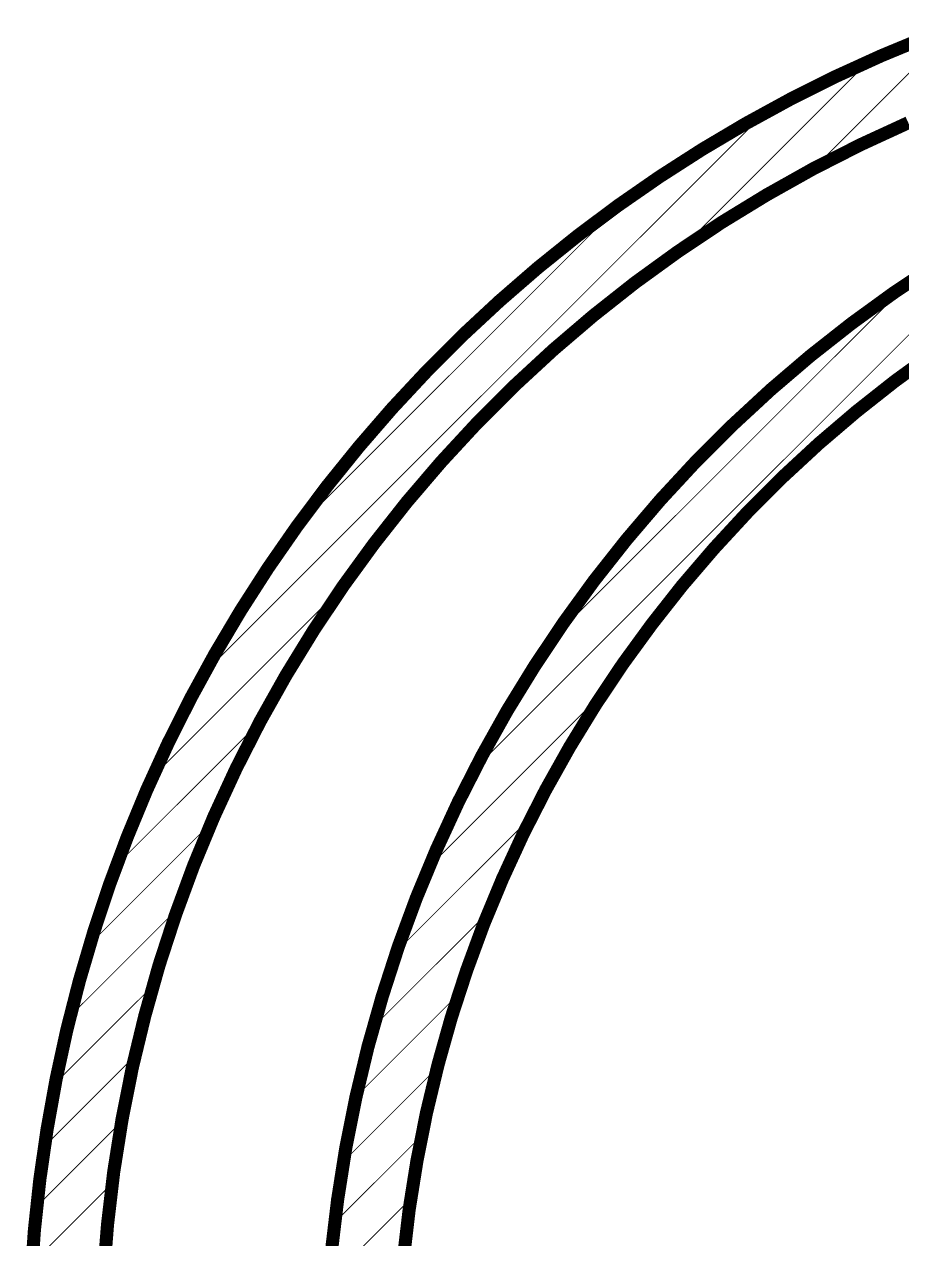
# Model space of a CAD drawing. Header units: millimetres. Extents: x 0 to 13.5, y -0.9 to 3.4.
# Drawn here: x 8.932 to 9.938, y -0.132 to 1.261 of the extents above; entities that cross this region are included whole.
import ezdxf

# ---------------------------------------------------------------- set-up
doc = ezdxf.new("R2010")
doc.units = ezdxf.units.MM
doc.header["$MEASUREMENT"] = 0
doc.layers.add('Mechanical2', color=216, linetype='Continuous')

msp = doc.modelspace()

# ---------------------------------------------------------------- linework, layer by layer
at = {"layer": 'Mechanical2'}
for points, const_width in [([(9.8347, 1.0937), (10.0016, 1.2605)], 0.001), ([(9.9147, 1.2251), (9.9683, 1.2473)], 0.015), ([(9.8618, 1.201), (9.9147, 1.2251)], 0.015), ([(9.679, 0.9979), (9.9005, 1.2194)], 0.001), ([(9.8099, 1.175), (9.8618, 1.201)], 0.015), ([(9.7589, 1.1471), (9.8099, 1.175)], 0.015), ([(9.1382, 0.5171), (9.7811, 1.16)], 0.001), ([(9.709, 1.1175), (9.7589, 1.1471)], 0.015), ([(9.8901, 1.1227), (9.9452, 1.1481)], 0.015), ([(9.8361, 1.0952), (9.8901, 1.1227)], 0.015), ([(9.6601, 1.0861), (9.709, 1.1175)], 0.015), ([(9.7832, 1.0655), (9.8361, 1.0952)], 0.015), ([(9.6124, 1.053), (9.6601, 1.0861)], 0.015), ([(9.7315, 1.0339), (9.7832, 1.0655)], 0.015), ([(9.2389, 0.6778), (9.6204, 1.0593)], 0.001), ([(9.5659, 1.0182), (9.6124, 1.053)], 0.015), ([(9.4489, 0.4078), (10.096, 1.055)], 0.001), ([(9.6811, 1.0002), (9.7315, 1.0339)], 0.015), ([(9.5207, 0.9818), (9.5659, 1.0182)], 0.015), ([(9.632, 0.9646), (9.6811, 1.0002)], 0.015), ([(9.4768, 0.9437), (9.5207, 0.9818)], 0.015), ([(9.9285, 0.953), (9.9782, 0.9862)], 0.015), ([(9.5372, 0.5561), (9.9478, 0.9667)], 0.001), ([(9.5844, 0.927), (9.632, 0.9646)], 0.015), ([(9.4343, 0.9042), (9.4768, 0.9437)], 0.015), ([(9.8802, 0.9179), (9.9285, 0.953)], 0.015), ([(9.5383, 0.8876), (9.5844, 0.927)], 0.015), ([(9.8332, 0.8809), (9.8802, 0.9179)], 0.015), ([(9.3933, 0.8631), (9.4343, 0.9042)], 0.015), ([(9.4938, 0.8465), (9.5383, 0.8876)], 0.015), ([(9.9301, 0.8519), (9.9759, 0.8851)], 0.015), ([(9.7878, 0.8421), (9.8332, 0.8809)], 0.015), ([(9.3537, 0.8206), (9.3933, 0.8631)], 0.015), ([(9.4509, 0.8036), (9.4938, 0.8465)], 0.015), ([(9.8858, 0.8169), (9.9301, 0.8519)], 0.015), ([(9.7439, 0.8015), (9.7878, 0.8421)], 0.015), ([(9.3157, 0.7767), (9.3537, 0.8206)], 0.015), ([(9.8428, 0.7802), (9.8858, 0.8169)], 0.015), ([(9.4098, 0.7591), (9.4509, 0.8036)], 0.015), ([(9.7016, 0.7593), (9.7439, 0.8015)], 0.015), ([(9.2792, 0.7315), (9.3157, 0.7767)], 0.015), ([(9.8013, 0.7418), (9.8428, 0.7802)], 0.015), ([(9.3704, 0.713), (9.4098, 0.7591)], 0.015), ([(9.661, 0.7154), (9.7016, 0.7593)], 0.015), ([(9.2444, 0.685), (9.2792, 0.7315)], 0.015), ([(9.7613, 0.7018), (9.8013, 0.7418)], 0.015), ([(9.3329, 0.6654), (9.3704, 0.713)], 0.015), ([(9.6222, 0.6699), (9.661, 0.7154)], 0.015), ([(9.723, 0.6603), (9.7613, 0.7018)], 0.015), ([(9.2113, 0.6373), (9.2444, 0.685)], 0.015), ([(9.2972, 0.6163), (9.3329, 0.6654)], 0.015), ([(9.5852, 0.623), (9.6222, 0.6699)], 0.015), ([(9.6862, 0.6174), (9.723, 0.6603)], 0.015), ([(9.1799, 0.5884), (9.2113, 0.6373)], 0.015), ([(9.5501, 0.5746), (9.5852, 0.623)], 0.015), ([(9.0788, 0.3977), (9.2988, 0.6177)], 0.001), ([(9.2636, 0.5659), (9.2972, 0.6163)], 0.015), ([(9.6513, 0.573), (9.6862, 0.6174)], 0.015), ([(9.1503, 0.5385), (9.1799, 0.5884)], 0.015), ([(9.2319, 0.5142), (9.2636, 0.5659)], 0.015), ([(9.5169, 0.5249), (9.5501, 0.5746)], 0.015), ([(9.618, 0.5273), (9.6513, 0.573)], 0.015), ([(9.1224, 0.4875), (9.1503, 0.5385)], 0.015), ([(9.4856, 0.474), (9.5169, 0.5249)], 0.015), ([(9.5866, 0.4803), (9.618, 0.5273)], 0.015), ([(9.2022, 0.4613), (9.2319, 0.5142)], 0.015), ([(9.0964, 0.4356), (9.1224, 0.4875)], 0.015), ([(9.3959, 0.2948), (9.5988, 0.4977)], 0.001), ([(9.5571, 0.4321), (9.5866, 0.4803)], 0.015), ([(9.4564, 0.4218), (9.4856, 0.474)], 0.015), ([(9.0377, 0.2966), (9.203, 0.4619)], 0.001), ([(9.1747, 0.4073), (9.2022, 0.4613)], 0.015), ([(9.0723, 0.3828), (9.0964, 0.4356)], 0.015), ([(9.5295, 0.3828), (9.5571, 0.4321)], 0.015), ([(9.4293, 0.3686), (9.4564, 0.4218)], 0.015), ([(9.1493, 0.3522), (9.1747, 0.4073)], 0.015), ([(9.0501, 0.3291), (9.0723, 0.3828)], 0.015), ([(9.5038, 0.3324), (9.5295, 0.3828)], 0.015), ([(9.4043, 0.3143), (9.4293, 0.3686)], 0.015), ([(9.1261, 0.2962), (9.1493, 0.3522)], 0.015), ([(9.3587, 0.1977), (9.5154, 0.3543)], 0.001), ([(9.0073, 0.2062), (9.1471, 0.346)], 0.001), ([(9.0298, 0.2747), (9.0501, 0.3291)], 0.015), ([(9.4802, 0.2811), (9.5038, 0.3324)], 0.015), ([(9.3814, 0.2591), (9.4043, 0.3143)], 0.015), ([(9.1052, 0.2394), (9.1261, 0.2962)], 0.015), ([(9.0115, 0.2196), (9.0298, 0.2747)], 0.015), ([(9.4585, 0.2289), (9.4802, 0.2811)], 0.015), ([(9.3607, 0.203), (9.3814, 0.2591)], 0.015), ([(8.9846, 0.1235), (9.1084, 0.2473)], 0.001), ([(9.0864, 0.1817), (9.1052, 0.2394)], 0.015), ([(9.3321, 0.111), (9.4652, 0.2441)], 0.001), ([(8.9951, 0.1639), (9.0115, 0.2196)], 0.015), ([(9.439, 0.1758), (9.4585, 0.2289)], 0.015), ([(9.3423, 0.1461), (9.3607, 0.203)], 0.015), ([(9.07, 0.1233), (9.0864, 0.1817)], 0.015), ([(9.4215, 0.1221), (9.439, 0.1758)], 0.015), ([(8.9807, 0.1076), (8.9951, 0.1639)], 0.015), ([(8.9674, 0.0464), (9.0803, 0.1592)], 0.001), ([(9.326, 0.0886), (9.3423, 0.1461)], 0.015), ([(9.312, 0.0309), (9.4307, 0.1496)], 0.001), ([(9.0558, 0.0644), (9.07, 0.1233)], 0.015), ([(9.4062, 0.0677), (9.4215, 0.1221)], 0.015), ([(8.9684, 0.0509), (8.9807, 0.1076)], 0.015), ([(9.3121, 0.0305), (9.326, 0.0886)], 0.015), ([(8.9552, -0.0259), (9.0593, 0.0782)], 0.001), ([(9.044, 0.0049), (9.0558, 0.0644)], 0.015), ([(9.393, 0.0127), (9.4062, 0.0677)], 0.015), ([(8.9581, -0.0063), (8.9684, 0.0509)], 0.015), ([(9.2979, -0.0432), (9.4056, 0.0645)], 0.001), ([(9.3004, -0.0281), (9.3121, 0.0305)], 0.015), ([(9.382, -0.0427), (9.393, 0.0127)], 0.015), ([(8.9498, -0.0638), (8.9581, -0.0063)], 0.015), ([(8.9464, -0.0947), (9.0437, 0.0027)], 0.001), ([(9.0345, -0.055), (9.044, 0.0049)], 0.015), ([(9.2879, -0.1132), (9.388, -0.0131)], 0.001), ([(9.2911, -0.0872), (9.3004, -0.0281)], 0.015), ([(9.3731, -0.0985), (9.382, -0.0427)], 0.015), ([(9.0274, -0.1152), (9.0345, -0.055)], 0.015), ([(8.9436, -0.1215), (8.9498, -0.0638)], 0.015), ([(8.9408, -0.1603), (9.033, -0.0681)], 0.001), ([(9.284, -0.1465), (9.2911, -0.0872)], 0.015), ([(9.2814, -0.1797), (9.3752, -0.0859)], 0.001), ([(9.3665, -0.1546), (9.3731, -0.0985)], 0.015), ([(9.0226, -0.1756), (9.0274, -0.1152)], 0.015), ([(8.9395, -0.1794), (8.9436, -0.1215)], 0.015)]:
    msp.add_lwpolyline(points, dxfattribs=dict(at, const_width=const_width))
for points, const_width in [([(9.9109, 1.2251, 1), (9.9184, 1.2251, 1)], 0.0075), ([(9.9109, 1.2251, 1), (9.9184, 1.2251, 1)], 0.0075), ([(9.9002, 1.2194, 1), (9.9007, 1.2194, 1)], 0.0005), ([(9.8581, 1.201, 1), (9.8656, 1.201, 1)], 0.0075), ([(9.8581, 1.201, 1), (9.8656, 1.201, 1)], 0.0075), ([(9.8061, 1.175, 1), (9.8136, 1.175, 1)], 0.0075), ([(9.8061, 1.175, 1), (9.8136, 1.175, 1)], 0.0075), ([(9.7809, 1.16, 1), (9.7814, 1.16, 1)], 0.0005), ([(9.7552, 1.1471, 1), (9.7627, 1.1471, 1)], 0.0075), ([(9.7552, 1.1471, 1), (9.7627, 1.1471, 1)], 0.0075), ([(9.8864, 1.1227, 1), (9.8939, 1.1227, 1)], 0.0075), ([(9.8864, 1.1227, 1), (9.8939, 1.1227, 1)], 0.0075), ([(9.7052, 1.1175, 1), (9.7127, 1.1175, 1)], 0.0075), ([(9.7052, 1.1175, 1), (9.7127, 1.1175, 1)], 0.0075), ([(9.8323, 1.0952, 1), (9.8398, 1.0952, 1)], 0.0075), ([(9.8323, 1.0952, 1), (9.8398, 1.0952, 1)], 0.0075), ([(9.6564, 1.0861, 1), (9.6639, 1.0861, 1)], 0.0075), ([(9.6564, 1.0861, 1), (9.6639, 1.0861, 1)], 0.0075), ([(9.8345, 1.0937, 1), (9.835, 1.0937, 1)], 0.0005), ([(9.7794, 1.0655, 1), (9.7869, 1.0655, 1)], 0.0075), ([(9.7794, 1.0655, 1), (9.7869, 1.0655, 1)], 0.0075), ([(9.6087, 1.053, 1), (9.6162, 1.053, 1)], 0.0075), ([(9.6087, 1.053, 1), (9.6162, 1.053, 1)], 0.0075), ([(9.6201, 1.0593, 1), (9.6206, 1.0593, 1)], 0.0005), ([(9.7278, 1.0339, 1), (9.7353, 1.0339, 1)], 0.0075), ([(9.7278, 1.0339, 1), (9.7353, 1.0339, 1)], 0.0075), ([(9.5622, 1.0182, 1), (9.5697, 1.0182, 1)], 0.0075), ([(9.5622, 1.0182, 1), (9.5697, 1.0182, 1)], 0.0075), ([(9.6773, 1.0002, 1), (9.6848, 1.0002, 1)], 0.0075), ([(9.6773, 1.0002, 1), (9.6848, 1.0002, 1)], 0.0075), ([(9.517, 0.9818, 1), (9.5245, 0.9818, 1)], 0.0075), ([(9.517, 0.9818, 1), (9.5245, 0.9818, 1)], 0.0075), ([(9.6787, 0.9979, 1), (9.6792, 0.9979, 1)], 0.0005), ([(9.6283, 0.9646, 1), (9.6358, 0.9646, 1)], 0.0075), ([(9.6283, 0.9646, 1), (9.6358, 0.9646, 1)], 0.0075), ([(9.4731, 0.9437, 1), (9.4806, 0.9437, 1)], 0.0075), ([(9.4731, 0.9437, 1), (9.4806, 0.9437, 1)], 0.0075), ([(9.9248, 0.953, 1), (9.9323, 0.953, 1)], 0.0075), ([(9.9248, 0.953, 1), (9.9323, 0.953, 1)], 0.0075), ([(9.5807, 0.927, 1), (9.5882, 0.927, 1)], 0.0075), ([(9.5807, 0.927, 1), (9.5882, 0.927, 1)], 0.0075), ([(9.8764, 0.9179, 1), (9.8839, 0.9179, 1)], 0.0075), ([(9.8764, 0.9179, 1), (9.8839, 0.9179, 1)], 0.0075), ([(9.4306, 0.9042, 1), (9.4381, 0.9042, 1)], 0.0075), ([(9.4306, 0.9042, 1), (9.4381, 0.9042, 1)], 0.0075), ([(9.5346, 0.8876, 1), (9.5421, 0.8876, 1)], 0.0075), ([(9.5346, 0.8876, 1), (9.5421, 0.8876, 1)], 0.0075), ([(9.8295, 0.8809, 1), (9.837, 0.8809, 1)], 0.0075), ([(9.8295, 0.8809, 1), (9.837, 0.8809, 1)], 0.0075), ([(9.3895, 0.8631, 1), (9.397, 0.8631, 1)], 0.0075), ([(9.3895, 0.8631, 1), (9.397, 0.8631, 1)], 0.0075), ([(9.4901, 0.8465, 1), (9.4976, 0.8465, 1)], 0.0075), ([(9.4901, 0.8465, 1), (9.4976, 0.8465, 1)], 0.0075), ([(9.9264, 0.8519, 1), (9.9339, 0.8519, 1)], 0.0075), ([(9.9264, 0.8519, 1), (9.9339, 0.8519, 1)], 0.0075), ([(9.784, 0.8421, 1), (9.7915, 0.8421, 1)], 0.0075), ([(9.784, 0.8421, 1), (9.7915, 0.8421, 1)], 0.0075), ([(9.3499, 0.8206, 1), (9.3574, 0.8206, 1)], 0.0075), ([(9.3499, 0.8206, 1), (9.3574, 0.8206, 1)], 0.0075), ([(9.882, 0.8169, 1), (9.8895, 0.8169, 1)], 0.0075), ([(9.882, 0.8169, 1), (9.8895, 0.8169, 1)], 0.0075), ([(9.4472, 0.8036, 1), (9.4547, 0.8036, 1)], 0.0075), ([(9.4472, 0.8036, 1), (9.4547, 0.8036, 1)], 0.0075), ([(9.7401, 0.8015, 1), (9.7476, 0.8015, 1)], 0.0075), ([(9.7401, 0.8015, 1), (9.7476, 0.8015, 1)], 0.0075), ([(9.3119, 0.7767, 1), (9.3194, 0.7767, 1)], 0.0075), ([(9.3119, 0.7767, 1), (9.3194, 0.7767, 1)], 0.0075), ([(9.839, 0.7802, 1), (9.8465, 0.7802, 1)], 0.0075), ([(9.839, 0.7802, 1), (9.8465, 0.7802, 1)], 0.0075), ([(9.406, 0.7591, 1), (9.4135, 0.7591, 1)], 0.0075), ([(9.406, 0.7591, 1), (9.4135, 0.7591, 1)], 0.0075), ([(9.6979, 0.7593, 1), (9.7054, 0.7593, 1)], 0.0075), ([(9.6979, 0.7593, 1), (9.7054, 0.7593, 1)], 0.0075), ([(9.2755, 0.7315, 1), (9.283, 0.7315, 1)], 0.0075), ([(9.2755, 0.7315, 1), (9.283, 0.7315, 1)], 0.0075), ([(9.7975, 0.7418, 1), (9.805, 0.7418, 1)], 0.0075), ([(9.7975, 0.7418, 1), (9.805, 0.7418, 1)], 0.0075), ([(9.3667, 0.713, 1), (9.3742, 0.713, 1)], 0.0075), ([(9.3667, 0.713, 1), (9.3742, 0.713, 1)], 0.0075), ([(9.6573, 0.7154, 1), (9.6648, 0.7154, 1)], 0.0075), ([(9.6573, 0.7154, 1), (9.6648, 0.7154, 1)], 0.0075), ([(9.7576, 0.7018, 1), (9.7651, 0.7018, 1)], 0.0075), ([(9.7576, 0.7018, 1), (9.7651, 0.7018, 1)], 0.0075), ([(9.2407, 0.685, 1), (9.2482, 0.685, 1)], 0.0075), ([(9.2407, 0.685, 1), (9.2482, 0.685, 1)], 0.0075), ([(9.2387, 0.6778, 1), (9.2392, 0.6778, 1)], 0.0005), ([(9.3291, 0.6654, 1), (9.3366, 0.6654, 1)], 0.0075), ([(9.3291, 0.6654, 1), (9.3366, 0.6654, 1)], 0.0075), ([(9.6185, 0.6699, 1), (9.626, 0.6699, 1)], 0.0075), ([(9.6185, 0.6699, 1), (9.626, 0.6699, 1)], 0.0075), ([(9.7192, 0.6603, 1), (9.7267, 0.6603, 1)], 0.0075), ([(9.7192, 0.6603, 1), (9.7267, 0.6603, 1)], 0.0075), ([(9.2076, 0.6373, 1), (9.2151, 0.6373, 1)], 0.0075), ([(9.2076, 0.6373, 1), (9.2151, 0.6373, 1)], 0.0075), ([(9.5815, 0.623, 1), (9.589, 0.623, 1)], 0.0075), ([(9.5815, 0.623, 1), (9.589, 0.623, 1)], 0.0075), ([(9.2935, 0.6163, 1), (9.301, 0.6163, 1)], 0.0075), ([(9.2935, 0.6163, 1), (9.301, 0.6163, 1)], 0.0075), ([(9.2985, 0.6177, 1), (9.299, 0.6177, 1)], 0.0005), ([(9.6825, 0.6174, 1), (9.69, 0.6174, 1)], 0.0075), ([(9.6825, 0.6174, 1), (9.69, 0.6174, 1)], 0.0075), ([(9.1762, 0.5884, 1), (9.1837, 0.5884, 1)], 0.0075), ([(9.1762, 0.5884, 1), (9.1837, 0.5884, 1)], 0.0075), ([(9.2598, 0.5659, 1), (9.2673, 0.5659, 1)], 0.0075), ([(9.2598, 0.5659, 1), (9.2673, 0.5659, 1)], 0.0075), ([(9.5463, 0.5746, 1), (9.5538, 0.5746, 1)], 0.0075), ([(9.5463, 0.5746, 1), (9.5538, 0.5746, 1)], 0.0075), ([(9.6475, 0.573, 1), (9.655, 0.573, 1)], 0.0075), ([(9.6475, 0.573, 1), (9.655, 0.573, 1)], 0.0075), ([(9.1465, 0.5385, 1), (9.154, 0.5385, 1)], 0.0075), ([(9.1465, 0.5385, 1), (9.154, 0.5385, 1)], 0.0075), ([(9.537, 0.5561, 1), (9.5375, 0.5561, 1)], 0.0005), ([(9.5131, 0.5249, 1), (9.5206, 0.5249, 1)], 0.0075), ([(9.5131, 0.5249, 1), (9.5206, 0.5249, 1)], 0.0075), ([(9.6143, 0.5273, 1), (9.6218, 0.5273, 1)], 0.0075), ([(9.6143, 0.5273, 1), (9.6218, 0.5273, 1)], 0.0075), ([(9.1379, 0.5171, 1), (9.1384, 0.5171, 1)], 0.0005), ([(9.2281, 0.5142, 1), (9.2356, 0.5142, 1)], 0.0075), ([(9.2281, 0.5142, 1), (9.2356, 0.5142, 1)], 0.0075), ([(9.1187, 0.4875, 1), (9.1262, 0.4875, 1)], 0.0075), ([(9.1187, 0.4875, 1), (9.1262, 0.4875, 1)], 0.0075), ([(9.5829, 0.4803, 1), (9.5904, 0.4803, 1)], 0.0075), ([(9.5829, 0.4803, 1), (9.5904, 0.4803, 1)], 0.0075), ([(9.5986, 0.4977, 1), (9.5991, 0.4977, 1)], 0.0005), ([(9.4819, 0.474, 1), (9.4894, 0.474, 1)], 0.0075), ([(9.4819, 0.474, 1), (9.4894, 0.474, 1)], 0.0075), ([(9.1985, 0.4613, 1), (9.206, 0.4613, 1)], 0.0075), ([(9.1985, 0.4613, 1), (9.206, 0.4613, 1)], 0.0075), ([(9.2028, 0.4619, 1), (9.2033, 0.4619, 1)], 0.0005), ([(9.0927, 0.4356, 1), (9.1002, 0.4356, 1)], 0.0075), ([(9.0927, 0.4356, 1), (9.1002, 0.4356, 1)], 0.0075), ([(9.5534, 0.4321, 1), (9.5609, 0.4321, 1)], 0.0075), ([(9.5534, 0.4321, 1), (9.5609, 0.4321, 1)], 0.0075), ([(9.4527, 0.4218, 1), (9.4602, 0.4218, 1)], 0.0075), ([(9.4527, 0.4218, 1), (9.4602, 0.4218, 1)], 0.0075), ([(9.171, 0.4073, 1), (9.1785, 0.4073, 1)], 0.0075), ([(9.171, 0.4073, 1), (9.1785, 0.4073, 1)], 0.0075), ([(9.4487, 0.4078, 1), (9.4492, 0.4078, 1)], 0.0005), ([(9.0686, 0.3828, 1), (9.0761, 0.3828, 1)], 0.0075), ([(9.0686, 0.3828, 1), (9.0761, 0.3828, 1)], 0.0075), ([(9.0785, 0.3977, 1), (9.079, 0.3977, 1)], 0.0005), ([(9.5257, 0.3828, 1), (9.5332, 0.3828, 1)], 0.0075), ([(9.5257, 0.3828, 1), (9.5332, 0.3828, 1)], 0.0075), ([(9.4256, 0.3686, 1), (9.4331, 0.3686, 1)], 0.0075), ([(9.4256, 0.3686, 1), (9.4331, 0.3686, 1)], 0.0075), ([(9.1456, 0.3522, 1), (9.1531, 0.3522, 1)], 0.0075), ([(9.1456, 0.3522, 1), (9.1531, 0.3522, 1)], 0.0075), ([(9.5151, 0.3543, 1), (9.5156, 0.3543, 1)], 0.0005), ([(9.0464, 0.3291, 1), (9.0539, 0.3291, 1)], 0.0075), ([(9.0464, 0.3291, 1), (9.0539, 0.3291, 1)], 0.0075), ([(9.1468, 0.346, 1), (9.1473, 0.346, 1)], 0.0005), ([(9.5001, 0.3324, 1), (9.5076, 0.3324, 1)], 0.0075), ([(9.5001, 0.3324, 1), (9.5076, 0.3324, 1)], 0.0075), ([(9.4005, 0.3143, 1), (9.408, 0.3143, 1)], 0.0075), ([(9.4005, 0.3143, 1), (9.408, 0.3143, 1)], 0.0075), ([(9.0374, 0.2966, 1), (9.0379, 0.2966, 1)], 0.0005), ([(9.1224, 0.2962, 1), (9.1299, 0.2962, 1)], 0.0075), ([(9.1224, 0.2962, 1), (9.1299, 0.2962, 1)], 0.0075), ([(9.3957, 0.2948, 1), (9.3962, 0.2948, 1)], 0.0005), ([(9.0261, 0.2747, 1), (9.0336, 0.2747, 1)], 0.0075), ([(9.0261, 0.2747, 1), (9.0336, 0.2747, 1)], 0.0075), ([(9.4764, 0.2811, 1), (9.4839, 0.2811, 1)], 0.0075), ([(9.4764, 0.2811, 1), (9.4839, 0.2811, 1)], 0.0075), ([(9.3777, 0.2591, 1), (9.3852, 0.2591, 1)], 0.0075), ([(9.3777, 0.2591, 1), (9.3852, 0.2591, 1)], 0.0075), ([(9.1014, 0.2394, 1), (9.1089, 0.2394, 1)], 0.0075), ([(9.1014, 0.2394, 1), (9.1089, 0.2394, 1)], 0.0075), ([(9.1081, 0.2473, 1), (9.1086, 0.2473, 1)], 0.0005), ([(9.4649, 0.2441, 1), (9.4654, 0.2441, 1)], 0.0005), ([(9.0077, 0.2196, 1), (9.0152, 0.2196, 1)], 0.0075), ([(9.0077, 0.2196, 1), (9.0152, 0.2196, 1)], 0.0075), ([(9.4548, 0.2289, 1), (9.4623, 0.2289, 1)], 0.0075), ([(9.4548, 0.2289, 1), (9.4623, 0.2289, 1)], 0.0075), ([(9.357, 0.203, 1), (9.3645, 0.203, 1)], 0.0075), ([(9.357, 0.203, 1), (9.3645, 0.203, 1)], 0.0075), ([(9.0071, 0.2062, 1), (9.0076, 0.2062, 1)], 0.0005), ([(9.3585, 0.1977, 1), (9.359, 0.1977, 1)], 0.0005), ([(9.0827, 0.1817, 1), (9.0902, 0.1817, 1)], 0.0075), ([(9.0827, 0.1817, 1), (9.0902, 0.1817, 1)], 0.0075), ([(9.4352, 0.1758, 1), (9.4427, 0.1758, 1)], 0.0075), ([(9.4352, 0.1758, 1), (9.4427, 0.1758, 1)], 0.0075), ([(8.9914, 0.1639, 1), (8.9989, 0.1639, 1)], 0.0075), ([(8.9914, 0.1639, 1), (8.9989, 0.1639, 1)], 0.0075), ([(9.08, 0.1592, 1), (9.0805, 0.1592, 1)], 0.0005), ([(9.3385, 0.1461, 1), (9.346, 0.1461, 1)], 0.0075), ([(9.3385, 0.1461, 1), (9.346, 0.1461, 1)], 0.0075), ([(9.4305, 0.1496, 1), (9.431, 0.1496, 1)], 0.0005), ([(9.0662, 0.1233, 1), (9.0737, 0.1233, 1)], 0.0075), ([(9.0662, 0.1233, 1), (9.0737, 0.1233, 1)], 0.0075), ([(9.4178, 0.1221, 1), (9.4253, 0.1221, 1)], 0.0075), ([(9.4178, 0.1221, 1), (9.4253, 0.1221, 1)], 0.0075), ([(8.977, 0.1076, 1), (8.9845, 0.1076, 1)], 0.0075), ([(8.977, 0.1076, 1), (8.9845, 0.1076, 1)], 0.0075), ([(8.9844, 0.1235, 1), (8.9849, 0.1235, 1)], 0.0005), ([(9.3319, 0.111, 1), (9.3324, 0.111, 1)], 0.0005), ([(9.3223, 0.0886, 1), (9.3298, 0.0886, 1)], 0.0075), ([(9.3223, 0.0886, 1), (9.3298, 0.0886, 1)], 0.0075), ([(9.0521, 0.0644, 1), (9.0596, 0.0644, 1)], 0.0075), ([(9.0521, 0.0644, 1), (9.0596, 0.0644, 1)], 0.0075), ([(9.0591, 0.0782, 1), (9.0596, 0.0782, 1)], 0.0005), ([(9.4024, 0.0677, 1), (9.4099, 0.0677, 1)], 0.0075), ([(9.4024, 0.0677, 1), (9.4099, 0.0677, 1)], 0.0075), ([(8.9646, 0.0509, 1), (8.9721, 0.0509, 1)], 0.0075), ([(8.9646, 0.0509, 1), (8.9721, 0.0509, 1)], 0.0075), ([(9.4053, 0.0645, 1), (9.4058, 0.0645, 1)], 0.0005), ([(8.9672, 0.0464, 1), (8.9677, 0.0464, 1)], 0.0005), ([(9.3083, 0.0305, 1), (9.3158, 0.0305, 1)], 0.0075), ([(9.3083, 0.0305, 1), (9.3158, 0.0305, 1)], 0.0075), ([(9.3118, 0.0309, 1), (9.3123, 0.0309, 1)], 0.0005), ([(9.3892, 0.0127, 1), (9.3967, 0.0127, 1)], 0.0075), ([(9.3892, 0.0127, 1), (9.3967, 0.0127, 1)], 0.0075), ([(8.9543, -0.0063, 1), (8.9618, -0.0063, 1)], 0.0075), ([(8.9543, -0.0063, 1), (8.9618, -0.0063, 1)], 0.0075), ([(9.0402, 0.0049, 1), (9.0477, 0.0049, 1)], 0.0075), ([(9.0402, 0.0049, 1), (9.0477, 0.0049, 1)], 0.0075), ([(9.0435, 0.0027, 1), (9.044, 0.0027, 1)], 0.0005), ([(9.3877, -0.0131, 1), (9.3882, -0.0131, 1)], 0.0005), ([(8.9549, -0.0259, 1), (8.9554, -0.0259, 1)], 0.0005), ([(9.2967, -0.0281, 1), (9.3042, -0.0281, 1)], 0.0075), ([(9.2967, -0.0281, 1), (9.3042, -0.0281, 1)], 0.0075), ([(9.3782, -0.0427, 1), (9.3857, -0.0427, 1)], 0.0075), ([(9.3782, -0.0427, 1), (9.3857, -0.0427, 1)], 0.0075), ([(9.0307, -0.055, 1), (9.0382, -0.055, 1)], 0.0075), ([(9.0307, -0.055, 1), (9.0382, -0.055, 1)], 0.0075), ([(9.2977, -0.0432, 1), (9.2982, -0.0432, 1)], 0.0005), ([(8.9461, -0.0638, 1), (8.9536, -0.0638, 1)], 0.0075), ([(8.9461, -0.0638, 1), (8.9536, -0.0638, 1)], 0.0075), ([(9.0328, -0.0681, 1), (9.0333, -0.0681, 1)], 0.0005), ([(9.2873, -0.0872, 1), (9.2948, -0.0872, 1)], 0.0075), ([(9.2873, -0.0872, 1), (9.2948, -0.0872, 1)], 0.0075), ([(8.9462, -0.0947, 1), (8.9467, -0.0947, 1)], 0.0005), ([(9.3694, -0.0985, 1), (9.3769, -0.0985, 1)], 0.0075), ([(9.3694, -0.0985, 1), (9.3769, -0.0985, 1)], 0.0075), ([(9.375, -0.0859, 1), (9.3755, -0.0859, 1)], 0.0005), ([(9.0236, -0.1152, 1), (9.0311, -0.1152, 1)], 0.0075), ([(9.0236, -0.1152, 1), (9.0311, -0.1152, 1)], 0.0075), ([(8.9399, -0.1215, 1), (8.9474, -0.1215, 1)], 0.0075), ([(8.9399, -0.1215, 1), (8.9474, -0.1215, 1)], 0.0075), ([(9.2876, -0.1132, 1), (9.2881, -0.1132, 1)], 0.0005)]:
    msp.add_lwpolyline(points, format="xyb", close=True, dxfattribs=dict(at, const_width=const_width))

doc.saveas('drawing.dxf')
